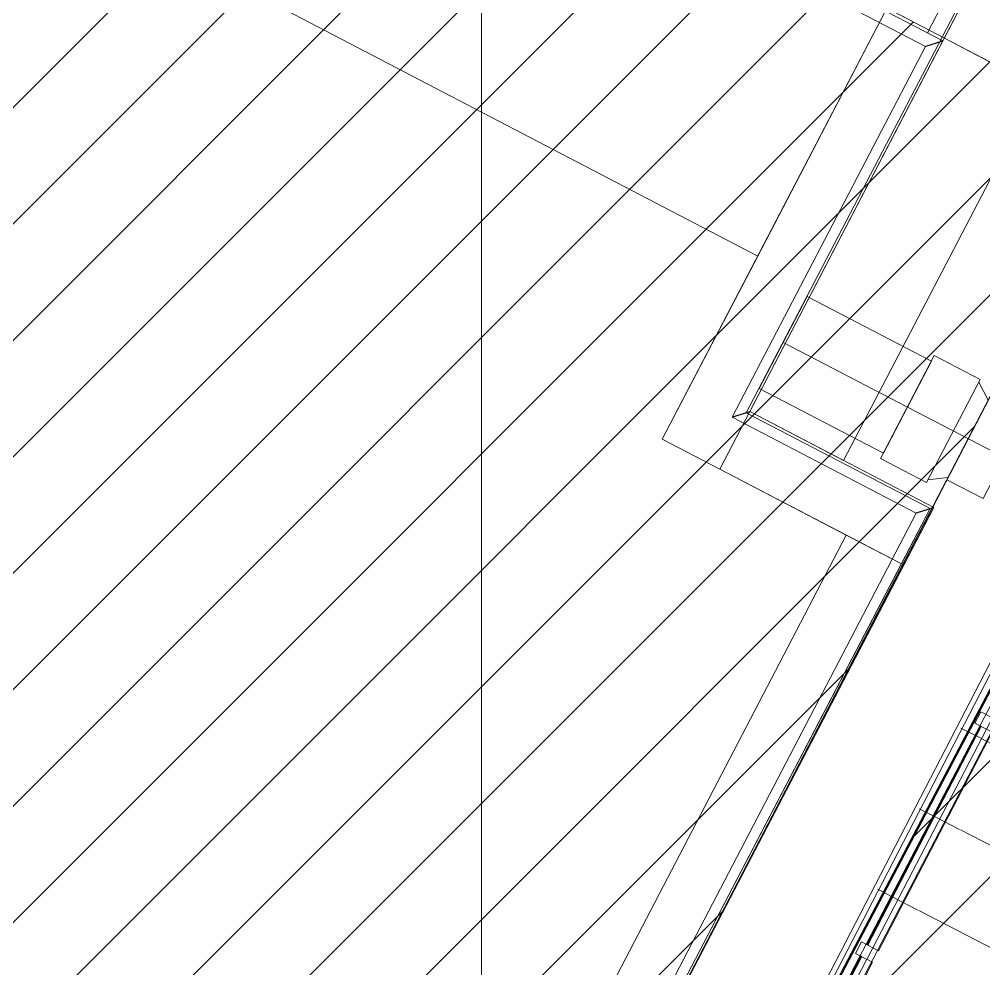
# Model space of a CAD drawing. Header units: metres. Extents: x -207 to 292, y -187 to 169.
# Drawn here: x -52.04 to -48.32, y -119.146 to -115.484 of the extents above; entities that cross this region are included whole.
import ezdxf

# ---------------------------------------------------------------- set-up
doc = ezdxf.new("R2010")
doc.units = ezdxf.units.M
for name, color, linetype, lineweight in [('A-FLOR', 7, 'Continuous', 9), ('A-FLOR-HRAL', 7, 'Continuous', 9), ('A-GLAZ-CURT', 7, 'Continuous', 9), ('A-GLAZ-CWMG', 7, 'Continuous', 9), ('A-ROOF', 7, 'Continuous', 9), ('A-ROOF-PATT', 7, 'Continuous', 9), ('A-WALL', 7, 'Continuous', 9), ('ACHURADO', 7, 'Continuous', 9), ('C-BLDG-PADS', 7, 'Continuous', 9), ('C-TOPO', 7, 'Continuous', 9), ('edificios', 7, 'Continuous', 50), ('EQUIPOS PIS', 7, 'Continuous', 9), ('grilla', 7, 'Continuous', 9), ('M-EQPM', 7, 'Continuous', 9), ('P-PIPE', 7, 'Continuous', 9), ('P-PIPE-CNTR', 7, 'Continuous', 9)]:
    doc.layers.add(name, color=color, linetype=linetype, lineweight=lineweight)
doc.layers.add('PR10-ARQ-PL-001-Emplazamiento-C-1_dwg', color=7, linetype='Continuous', lineweight=9, true_color=0x767676)
pattern_1 = [(45, (0, 0), (-0.2245064, 0.2245064), [])]

# ---------------------------------------------------------------- blocks, each defined once
blk = doc.blocks.new('FP_39-PLANTA EMPLAZAMIENTO ACTUALIZADO')
at = {"layer": 'A-ROOF'}
blk.add_line((-43.4337, -108.5643), (-50.8201, -122.8465), dxfattribs=at)
at = {"layer": 'A-ROOF-PATT', "color": 254, "true_color": 0xcbe5d8}
for p, q in [((-48.3472, -118.2495), (-48.4088, -118.2177)), ((-48.2533, -118.2981), (-48.3472, -118.2495)), ((-48.508, -118.5604), (-48.5696, -118.5286)), ((-48.414, -118.609), (-48.508, -118.5604)), ((-48.6688, -118.8713), (-48.7304, -118.8395)), ((-48.5748, -118.9199), (-48.6688, -118.8713))]:
    blk.add_line(p, q, dxfattribs=at)
blk = doc.blocks.new('Railing - Railing-2167814-PLANTA EMPLAZAMIENTO ACTUALIZADO')
at = {"layer": 'A-FLOR-HRAL'}
for p, q in [((-48.4778, -115.5676), (-61.9662, -108.5365)), ((-48.4778, -115.5676), (-61.9662, -108.5365)), ((-61.945, -108.6039), (-48.5452, -115.5888)), ((-61.945, -108.6039), (-48.5452, -115.5888)), ((-49.223, -116.9973), (-48.4778, -115.5676)), ((-49.223, -116.9973), (-48.4778, -115.5676)), ((-48.5452, -115.5888), (-49.2905, -117.0185)), ((-48.5452, -115.5888), (-49.2905, -117.0185)), ((-49.2905, -117.0185), (-48.5809, -117.3884)), ((-49.2905, -117.0185), (-48.5809, -117.3884)), ((-48.5135, -117.3671), (-49.223, -116.9973)), ((-48.5135, -117.3671), (-49.223, -116.9973)), ((-48.5809, -117.3884), (-51.0973, -122.2159)), ((-48.5809, -117.3884), (-51.0973, -122.2159)), ((-51.053, -122.239), (-48.5135, -117.3671)), ((-51.053, -122.239), (-48.5135, -117.3671))]:
    blk.add_line(p, q, dxfattribs=at)
for points in [[(-48.4778, -115.5676), (-48.4778, -115.5676), (-48.4783, -115.5678), (-48.4803, -115.5684), (-48.4822, -115.569), (-48.4843, -115.5696), (-48.4861, -115.5702), (-48.4881, -115.5708), (-48.4909, -115.5717), (-48.494, -115.5727), (-48.4966, -115.5735), (-48.4986, -115.5741), (-48.5007, -115.5748), (-48.5028, -115.5754), (-48.5049, -115.5761), (-48.5071, -115.5768), (-48.5093, -115.5775), (-48.5115, -115.5782), (-48.5137, -115.5789), (-48.5159, -115.5796), (-48.5181, -115.5803), (-48.5202, -115.5809), (-48.5223, -115.5816), (-48.5244, -115.5823), (-48.5264, -115.5829), (-48.5284, -115.5835), (-48.5302, -115.5841), (-48.5326, -115.5848), (-48.5349, -115.5855), (-48.5369, -115.5862), (-48.5387, -115.5868), (-48.5408, -115.5874), (-48.5427, -115.588), (-48.5446, -115.5886), (-48.5452, -115.5888), (-48.5452, -115.5888)], [(-48.5452, -115.5888), (-48.5452, -115.5888), (-48.5446, -115.5886), (-48.5427, -115.588), (-48.5408, -115.5874), (-48.5387, -115.5868), (-48.5369, -115.5862), (-48.5349, -115.5855), (-48.5321, -115.5847), (-48.529, -115.5837), (-48.5264, -115.5829), (-48.5244, -115.5823), (-48.5223, -115.5816), (-48.5202, -115.5809), (-48.5181, -115.5803), (-48.5159, -115.5796), (-48.5137, -115.5789), (-48.5115, -115.5782), (-48.5093, -115.5775), (-48.5071, -115.5768), (-48.5049, -115.5761), (-48.5028, -115.5754), (-48.5007, -115.5748), (-48.4986, -115.5741), (-48.4966, -115.5735), (-48.4946, -115.5729), (-48.4928, -115.5723), (-48.4904, -115.5715), (-48.4881, -115.5708), (-48.4861, -115.5702), (-48.4843, -115.5696), (-48.4822, -115.569), (-48.4803, -115.5684), (-48.4783, -115.5678), (-48.4778, -115.5676), (-48.4778, -115.5676)], [(-48.4778, -115.5676), (-48.4778, -115.5676), (-48.4783, -115.5678), (-48.4803, -115.5684), (-48.4822, -115.569), (-48.4843, -115.5696), (-48.4861, -115.5702), (-48.4881, -115.5708), (-48.4909, -115.5717), (-48.494, -115.5727), (-48.4966, -115.5735), (-48.4986, -115.5741), (-48.5007, -115.5748), (-48.5028, -115.5754), (-48.5049, -115.5761), (-48.5071, -115.5768), (-48.5093, -115.5775), (-48.5115, -115.5782), (-48.5137, -115.5789), (-48.5159, -115.5796), (-48.5181, -115.5803), (-48.5202, -115.5809), (-48.5223, -115.5816), (-48.5244, -115.5823), (-48.5264, -115.5829), (-48.5284, -115.5835), (-48.5302, -115.5841), (-48.5326, -115.5848), (-48.5349, -115.5855), (-48.5369, -115.5862), (-48.5387, -115.5868), (-48.5408, -115.5874), (-48.5427, -115.588), (-48.5446, -115.5886), (-48.5452, -115.5888), (-48.5452, -115.5888)], [(-48.5452, -115.5888), (-48.5452, -115.5888), (-48.5446, -115.5886), (-48.5427, -115.588), (-48.5408, -115.5874), (-48.5387, -115.5868), (-48.5369, -115.5862), (-48.5349, -115.5855), (-48.5321, -115.5847), (-48.529, -115.5837), (-48.5264, -115.5829), (-48.5244, -115.5823), (-48.5223, -115.5816), (-48.5202, -115.5809), (-48.5181, -115.5803), (-48.5159, -115.5796), (-48.5137, -115.5789), (-48.5115, -115.5782), (-48.5093, -115.5775), (-48.5071, -115.5768), (-48.5049, -115.5761), (-48.5028, -115.5754), (-48.5007, -115.5748), (-48.4986, -115.5741), (-48.4966, -115.5735), (-48.4946, -115.5729), (-48.4928, -115.5723), (-48.4904, -115.5715), (-48.4881, -115.5708), (-48.4861, -115.5702), (-48.4843, -115.5696), (-48.4822, -115.569), (-48.4803, -115.5684), (-48.4783, -115.5678), (-48.4778, -115.5676), (-48.4778, -115.5676)], [(-49.223, -116.9973), (-49.223, -116.9973), (-49.2236, -116.9974), (-49.2255, -116.998), (-49.2275, -116.9987), (-49.2295, -116.9993), (-49.2314, -116.9999), (-49.2334, -117.0005), (-49.2362, -117.0014), (-49.2392, -117.0024), (-49.2418, -117.0032), (-49.2438, -117.0038), (-49.2459, -117.0045), (-49.248, -117.0051), (-49.2502, -117.0058), (-49.2523, -117.0065), (-49.2545, -117.0072), (-49.2567, -117.0079), (-49.2589, -117.0086), (-49.2612, -117.0093), (-49.2633, -117.01), (-49.2655, -117.0106), (-49.2676, -117.0113), (-49.2697, -117.0119), (-49.2717, -117.0126), (-49.2736, -117.0132), (-49.2755, -117.0138), (-49.2779, -117.0145), (-49.2801, -117.0152), (-49.2821, -117.0159), (-49.284, -117.0164), (-49.286, -117.0171), (-49.288, -117.0177), (-49.2899, -117.0183), (-49.2905, -117.0185), (-49.2905, -117.0185)], [(-49.2905, -117.0185), (-49.2905, -117.0185), (-49.2899, -117.0183), (-49.288, -117.0177), (-49.286, -117.0171), (-49.284, -117.0164), (-49.2821, -117.0159), (-49.2801, -117.0152), (-49.2773, -117.0144), (-49.2743, -117.0134), (-49.2717, -117.0126), (-49.2697, -117.0119), (-49.2676, -117.0113), (-49.2655, -117.0106), (-49.2633, -117.01), (-49.2612, -117.0093), (-49.2589, -117.0086), (-49.2567, -117.0079), (-49.2545, -117.0072), (-49.2523, -117.0065), (-49.2502, -117.0058), (-49.248, -117.0051), (-49.2459, -117.0045), (-49.2438, -117.0038), (-49.2418, -117.0032), (-49.2399, -117.0026), (-49.238, -117.002), (-49.2356, -117.0012), (-49.2334, -117.0005), (-49.2314, -116.9999), (-49.2295, -116.9993), (-49.2275, -116.9987), (-49.2255, -116.998), (-49.2236, -116.9974), (-49.223, -116.9973), (-49.223, -116.9973)], [(-49.223, -116.9973), (-49.223, -116.9973), (-49.2236, -116.9974), (-49.2255, -116.998), (-49.2275, -116.9987), (-49.2295, -116.9993), (-49.2314, -116.9999), (-49.2334, -117.0005), (-49.2362, -117.0014), (-49.2392, -117.0024), (-49.2418, -117.0032), (-49.2438, -117.0038), (-49.2459, -117.0045), (-49.248, -117.0051), (-49.2502, -117.0058), (-49.2523, -117.0065), (-49.2545, -117.0072), (-49.2567, -117.0079), (-49.2589, -117.0086), (-49.2612, -117.0093), (-49.2633, -117.01), (-49.2655, -117.0106), (-49.2676, -117.0113), (-49.2697, -117.0119), (-49.2717, -117.0126), (-49.2736, -117.0132), (-49.2755, -117.0138), (-49.2779, -117.0145), (-49.2801, -117.0152), (-49.2821, -117.0159), (-49.284, -117.0164), (-49.286, -117.0171), (-49.288, -117.0177), (-49.2899, -117.0183), (-49.2905, -117.0185), (-49.2905, -117.0185)], [(-49.2905, -117.0185), (-49.2905, -117.0185), (-49.2899, -117.0183), (-49.288, -117.0177), (-49.286, -117.0171), (-49.284, -117.0164), (-49.2821, -117.0159), (-49.2801, -117.0152), (-49.2773, -117.0144), (-49.2743, -117.0134), (-49.2717, -117.0126), (-49.2697, -117.0119), (-49.2676, -117.0113), (-49.2655, -117.0106), (-49.2633, -117.01), (-49.2612, -117.0093), (-49.2589, -117.0086), (-49.2567, -117.0079), (-49.2545, -117.0072), (-49.2523, -117.0065), (-49.2502, -117.0058), (-49.248, -117.0051), (-49.2459, -117.0045), (-49.2438, -117.0038), (-49.2418, -117.0032), (-49.2399, -117.0026), (-49.238, -117.002), (-49.2356, -117.0012), (-49.2334, -117.0005), (-49.2314, -116.9999), (-49.2295, -116.9993), (-49.2275, -116.9987), (-49.2255, -116.998), (-49.2236, -116.9974), (-49.223, -116.9973), (-49.223, -116.9973)], [(-48.5135, -117.3671), (-48.5135, -117.3671), (-48.514, -117.3673), (-48.5159, -117.3679), (-48.5179, -117.3685), (-48.5199, -117.3692), (-48.5218, -117.3698), (-48.5238, -117.3704), (-48.5266, -117.3713), (-48.5297, -117.3722), (-48.5322, -117.3731), (-48.5343, -117.3737), (-48.5363, -117.3743), (-48.5384, -117.375), (-48.5406, -117.3757), (-48.5428, -117.3764), (-48.545, -117.3771), (-48.5472, -117.3777), (-48.5494, -117.3784), (-48.5516, -117.3791), (-48.5538, -117.3798), (-48.5559, -117.3805), (-48.558, -117.3812), (-48.5601, -117.3818), (-48.5621, -117.3824), (-48.5641, -117.3831), (-48.5659, -117.3837), (-48.5683, -117.3844), (-48.5705, -117.3851), (-48.5725, -117.3857), (-48.5744, -117.3863), (-48.5765, -117.387), (-48.5784, -117.3876), (-48.5803, -117.3882), (-48.5809, -117.3884), (-48.5809, -117.3884)], [(-48.5809, -117.3884), (-48.5809, -117.3884), (-48.5803, -117.3882), (-48.5784, -117.3876), (-48.5765, -117.387), (-48.5744, -117.3863), (-48.5725, -117.3857), (-48.5705, -117.3851), (-48.5678, -117.3842), (-48.5647, -117.3833), (-48.5621, -117.3824), (-48.5601, -117.3818), (-48.558, -117.3812), (-48.5559, -117.3805), (-48.5538, -117.3798), (-48.5516, -117.3791), (-48.5494, -117.3784), (-48.5472, -117.3777), (-48.545, -117.3771), (-48.5428, -117.3764), (-48.5406, -117.3757), (-48.5384, -117.375), (-48.5363, -117.3743), (-48.5343, -117.3737), (-48.5322, -117.3731), (-48.5303, -117.3724), (-48.5284, -117.3718), (-48.526, -117.3711), (-48.5238, -117.3704), (-48.5218, -117.3698), (-48.5199, -117.3692), (-48.5179, -117.3685), (-48.5159, -117.3679), (-48.514, -117.3673), (-48.5135, -117.3671), (-48.5135, -117.3671)], [(-48.5135, -117.3671), (-48.5135, -117.3671), (-48.514, -117.3673), (-48.5159, -117.3679), (-48.5179, -117.3685), (-48.5199, -117.3692), (-48.5218, -117.3698), (-48.5238, -117.3704), (-48.5266, -117.3713), (-48.5297, -117.3722), (-48.5322, -117.3731), (-48.5343, -117.3737), (-48.5363, -117.3743), (-48.5384, -117.375), (-48.5406, -117.3757), (-48.5428, -117.3764), (-48.545, -117.3771), (-48.5472, -117.3777), (-48.5494, -117.3784), (-48.5516, -117.3791), (-48.5538, -117.3798), (-48.5559, -117.3805), (-48.558, -117.3812), (-48.5601, -117.3818), (-48.5621, -117.3824), (-48.5641, -117.3831), (-48.5659, -117.3837), (-48.5683, -117.3844), (-48.5705, -117.3851), (-48.5725, -117.3857), (-48.5744, -117.3863), (-48.5765, -117.387), (-48.5784, -117.3876), (-48.5803, -117.3882), (-48.5809, -117.3884), (-48.5809, -117.3884)], [(-48.5809, -117.3884), (-48.5809, -117.3884), (-48.5803, -117.3882), (-48.5784, -117.3876), (-48.5765, -117.387), (-48.5744, -117.3863), (-48.5725, -117.3857), (-48.5705, -117.3851), (-48.5678, -117.3842), (-48.5647, -117.3833), (-48.5621, -117.3824), (-48.5601, -117.3818), (-48.558, -117.3812), (-48.5559, -117.3805), (-48.5538, -117.3798), (-48.5516, -117.3791), (-48.5494, -117.3784), (-48.5472, -117.3777), (-48.545, -117.3771), (-48.5428, -117.3764), (-48.5406, -117.3757), (-48.5384, -117.375), (-48.5363, -117.3743), (-48.5343, -117.3737), (-48.5322, -117.3731), (-48.5303, -117.3724), (-48.5284, -117.3718), (-48.526, -117.3711), (-48.5238, -117.3704), (-48.5218, -117.3698), (-48.5199, -117.3692), (-48.5179, -117.3685), (-48.5159, -117.3679), (-48.514, -117.3673), (-48.5135, -117.3671), (-48.5135, -117.3671)]]:
    blk.add_open_spline(points, degree=3, knots=[0, 0, 0, 0, 0.083333, 0.125, 0.166667, 0.208333, 0.229167, 0.25, 0.291667, 0.333333, 0.354167, 0.375, 0.395833, 0.416667, 0.4375, 0.458333, 0.479167, 0.5, 0.520833, 0.541667, 0.5625, 0.583333, 0.604167, 0.625, 0.645833, 0.666667, 0.6875, 0.708333, 0.75, 0.770833, 0.791667, 0.833333, 0.875, 0.916667, 1, 1, 1, 1], dxfattribs=at)
blk = doc.blocks.new('Railing - Railing-2168040-PLANTA EMPLAZAMIENTO ACTUALIZADO')
at = {"layer": 'A-FLOR-HRAL'}
for p, q in [((-47.7723, -117.1287), (-50.7316, -122.8057)), ((-47.7723, -117.1287), (-50.7316, -122.8057)), ((-50.7104, -122.8732), (-47.7049, -117.1075)), ((-50.7104, -122.8732), (-47.7049, -117.1075))]:
    blk.add_line(p, q, dxfattribs=at)
blk = doc.blocks.new('Circular Mullion - 5mm-2218549-PLANTA EMPLAZAMIENTO ACTUALIZADO')
at = {"layer": 'A-GLAZ-CWMG'}
for p, q in [((-40.8151, -115.6543), (-41.2606, -116.4934)), ((-41.2584, -116.4946), (-40.8129, -115.6555)), ((-40.8129, -115.6555), (-41.2584, -116.4946)), ((-41.2562, -116.4958), (-40.8107, -115.6567)), ((-40.8129, -115.6555), (-40.8151, -115.6543)), ((-40.8107, -115.6567), (-40.8129, -115.6555)), ((-41.2606, -116.4934), (-41.2584, -116.4946)), ((-41.2584, -116.4946), (-41.2562, -116.4958))]:
    blk.add_line(p, q, dxfattribs=at)
blk = doc.blocks.new('Rectangular Mullion - 50 x 50 mm-2216179-PLANTA EMPLAZAMIENTO ACTUALIZADO')
at = {"layer": 'A-GLAZ-CWMG'}
for p, q in [((0.025, 0.025), (-0.025, 0.025)), ((-0.025, 0.025), (-0.025, -0.025)), ((0.025, -0.025), (0.025, 0.025)), ((-0.025, -0.025), (0.025, -0.025))]:
    blk.add_line(p, q, dxfattribs=at)
blk = doc.blocks.new('Rectangular Mullion - 50 x 50 mm-2220739-PLANTA EMPLAZAMIENTO ACTUALIZADO')
at = {"layer": 'A-GLAZ-CWMG'}
for p, q in [((-0.025, -0.025), (-0.025, 0.025)), ((-0.025, 0.025), (0.025, 0.025)), ((0.025, 0.025), (0.025, -0.025)), ((0.025, -0.025), (-0.025, -0.025))]:
    blk.add_line(p, q, dxfattribs=at)
blk = doc.blocks.new('Rectangular Mullion - 50 x 50 mm-2220740-PLANTA EMPLAZAMIENTO ACTUALIZADO')
at = {"layer": 'A-GLAZ-CWMG'}
for p, q in [((-0.025, -0.025), (-0.025, 0.025)), ((-0.025, 0.025), (0.025, 0.025)), ((0.025, 0.025), (0.025, -0.025)), ((0.025, -0.025), (-0.025, -0.025))]:
    blk.add_line(p, q, dxfattribs=at)
blk = doc.blocks.new('System Panel - Glazed-2220787-PLANTA EMPLAZAMIENTO ACTUALIZADO')
at = {"layer": 'A-GLAZ-CURT'}
for p, q in [((-0.475, 0.0495), (0.475, 0.0495)), ((0.475, 0.0495), (-0.475, 0.0495)), ((-0.475, 0.0245), (-0.475, 0.0495)), ((-0.475, 0.0495), (-0.475, 0.0245)), ((0.475, 0.0495), (0.475, 0.0245)), ((0.475, 0.0495), (0.475, 0.0245)), ((-0.475, 0.0245), (0.475, 0.0245)), ((0.475, 0.0245), (-0.475, 0.0245))]:
    blk.add_line(p, q, dxfattribs=at)
blk = doc.blocks.new('System Panel - Glazed-2220788-PLANTA EMPLAZAMIENTO ACTUALIZADO')
at = {"layer": 'A-GLAZ-CURT'}
for p, q in [((-0.475, 0.0495), (0.475, 0.0495)), ((0.475, 0.0495), (-0.475, 0.0495)), ((-0.475, 0.0245), (-0.475, 0.0495)), ((-0.475, 0.0495), (-0.475, 0.0245)), ((0.475, 0.0495), (0.475, 0.0245)), ((0.475, 0.0495), (0.475, 0.0245)), ((-0.475, 0.0245), (0.475, 0.0245)), ((0.475, 0.0245), (-0.475, 0.0245))]:
    blk.add_line(p, q, dxfattribs=at)
blk = doc.blocks.new('M-Estanque - M-Estanque-2293222-PLANTA EMPLAZAMIENTO ACTUALIZADO')
at = {"layer": 'M-EQPM'}
for p, q in [((0, 2.1331), (0, 0)), ((1.1417, 2.1331), (0, 2.1331)), ((0, 2.1331), (1.1417, 2.1331)), ((0, 0), (0, 2.1331)), ((1.1417, 0), (1.1417, 2.1331)), ((1.1417, 2.1331), (1.1417, 0)), ((0, 0), (1.1417, 0)), ((1.1417, 0), (0, 0))]:
    blk.add_line(p, q, dxfattribs=at)
for start, end in [(360, 180), (0, 180), (180, 360), (180, 360)]:
    blk.add_arc((0.6319, -0.2642), 0.2802, start, end, dxfattribs=at)
blk = doc.blocks.new('YADRAN_LASQUEMAS_ARQ_MO_003_ESTANQUE CABECERA_rvt-1-PLANTA EMPLAZAMIENTO ACTUALIZADO')
at = {"layer": 'A-ROOF-PATT', "true_color": 0x008040}
h = blk.add_hatch(dxfattribs=at)
h.set_pattern_fill('FP_27', color=116, style=0, pattern_type=2)
h.set_pattern_definition([(242.468, (-8.79, -8.998), (0.3103635, -0.1617854), [])])
h.paths.add_polyline_path([(-48.4778, -115.5676), (-48.285, -115.1977), (-61.7734, -108.1666), (-61.9662, -108.5365), (-53.2823, -113.0631)])
h = blk.add_hatch(dxfattribs=at)
h.set_pattern_fill('FP_31', color=116, style=0, pattern_type=2)
h.set_pattern_definition([(152.653, (-52.507, -103.883), (-0.1607824, -0.310884), [])])
h.paths.add_polyline_path([(-48.3135, -124.1428), (-40.9271, -109.8606), (-43.2607, -108.6538), (-50.6471, -122.9359)])
at = {"layer": 'A-FLOR'}
for p, q in [((-51.051, -122.24), (-43.8356, -108.3564)), ((-43.8356, -108.3564), (-51.051, -122.24)), ((-62.2372, -109.5972), (-49.1922, -116.3972)), ((-49.1922, -116.3972), (-62.2372, -109.5972)), ((-47.7255, -115.0072), (-48.8612, -117.1859)), ((-48.8612, -117.1859), (-47.7255, -115.0072)), ((-49.223, -116.9973), (-48.3634, -115.3482)), ((-48.3634, -115.3482), (-49.223, -116.9973)), ((-48.3769, -115.3524), (-49.2365, -117.0015)), ((-49.2365, -117.0015), (-48.3769, -115.3524)), ((-49.2365, -117.0015), (-48.5269, -117.3714)), ((-48.5269, -117.3714), (-49.2365, -117.0015)), ((-48.8612, -117.1859), (-49.223, -116.9973)), ((-49.223, -116.9973), (-48.8612, -117.1859)), ((-48.5269, -117.3714), (-51.0572, -122.2255)), ((-48.6379, -117.5842), (-48.5269, -117.3714))]:
    blk.add_line(p, q, dxfattribs=at)
at = {"layer": 'A-ROOF'}
for p, q in [((-61.9662, -108.5365), (-48.4778, -115.5676)), ((-48.4778, -115.5676), (-61.9662, -108.5365)), ((-43.4337, -108.5643), (-50.8201, -122.8465)), ((-43.4159, -108.5735), (-50.8023, -122.8557)), ((-48.4778, -115.5676), (-48.285, -115.1977)), ((-48.285, -115.1977), (-48.4778, -115.5676))]:
    blk.add_line(p, q, dxfattribs=at)
at = {"layer": 'A-WALL'}
for p, q in [((-48.3634, -115.3482), (-48.479, -115.5699)), ((-48.479, -115.5699), (-48.3634, -115.3482)), ((-48.7006, -115.4543), (-49.5603, -117.1034)), ((-49.1922, -116.3972), (-48.7006, -115.4543)), ((-49.3386, -117.219), (-48.479, -115.5699)), ((-48.479, -115.5699), (-49.223, -116.9973)), ((-49.5603, -117.1034), (-49.1922, -116.3972)), ((-49.3386, -117.219), (-49.223, -116.9973)), ((-48.5135, -117.3671), (-49.223, -116.9973)), ((-49.223, -116.9973), (-48.5135, -117.3671)), ((-49.3386, -117.219), (-49.5603, -117.1034)), ((-49.3386, -117.219), (-49.5603, -117.1034)), ((-49.3386, -117.219), (-48.6379, -117.5842)), ((-48.8507, -117.4733), (-49.3386, -117.219)), ((-48.5135, -117.3671), (-48.629, -117.5888)), ((-48.629, -117.5888), (-48.5135, -117.3671)), ((-51.1591, -121.9017), (-48.8507, -117.4733)), ((-48.8507, -117.4733), (-51.1591, -121.9017)), ((-48.6379, -117.5842), (-48.8507, -117.4733)), ((-51.0572, -122.2255), (-48.6379, -117.5842)), ((-51.053, -122.239), (-48.629, -117.5888)), ((-48.629, -117.5888), (-51.053, -122.239))]:
    blk.add_line(p, q, dxfattribs=at)
at = {"layer": 'P-PIPE'}
for p, q in [((-49.001, -116.5528), (-49.0934, -116.7302)), ((-49.001, -116.5528), (-49.0934, -116.7302)), ((-48.5221, -116.8024), (-49.001, -116.5528)), ((-49.0934, -116.7302), (-49.1859, -116.9075)), ((-49.0934, -116.7302), (-49.1859, -116.9075)), ((-48.511, -116.7811), (-48.7181, -117.1784)), ((-48.511, -116.7811), (-48.7181, -117.1784)), ((-48.3337, -116.8736), (-48.511, -116.7811)), ((-48.6146, -116.9798), (-48.5221, -116.8024)), ((-48.6146, -116.9798), (-48.5221, -116.8024)), ((-48.5408, -117.2709), (-48.3337, -116.8736)), ((-48.5408, -117.2709), (-48.3337, -116.8736)), ((-49.1859, -116.9075), (-48.707, -117.1571)), ((-48.3027, -116.9525), (-48.339, -116.8837)), ((-48.2982, -116.9438), (-48.3805, -117.1018)), ((-48.707, -117.1571), (-48.6146, -116.9798)), ((-48.707, -117.1571), (-48.6146, -116.9798)), ((-48.3805, -117.1018), (-48.4628, -117.2597)), ((-48.7181, -117.1784), (-48.5408, -117.2709)), ((-48.3232, -117.3325), (-48.2408, -117.1746)), ((-48.5355, -117.2607), (-48.4583, -117.2511)), ((-48.4628, -117.2597), (-48.3232, -117.3325))]:
    blk.add_line(p, q, dxfattribs=at)
at = {"layer": 'P-PIPE-CNTR'}
for q in [(-49.0934, -116.7302), (-49.0934, -116.7302), (-48.2408, -117.1746)]:
    blk.add_line((-48.6146, -116.9798), q, dxfattribs=at)
at = {"layer": 'A-FLOR-HRAL', "lineweight": 9}
for name in ['Railing - Railing-2167814-PLANTA EMPLAZAMIENTO ACTUALIZADO', 'Railing - Railing-2168040-PLANTA EMPLAZAMIENTO ACTUALIZADO']:
    blk.add_blockref(name, (0, 0), dxfattribs=at)
at = {"layer": 'A-GLAZ-CURT', "lineweight": 9, "rotation": 242.5386953833956}
for name, p in [('System Panel - Glazed-2220787-PLANTA EMPLAZAMIENTO ACTUALIZADO', (-48.5511, -118.6322)), ('System Panel - Glazed-2220788-PLANTA EMPLAZAMIENTO ACTUALIZADO', (-49.0122, -119.5195))]:
    blk.add_blockref(name, p, dxfattribs=at)
at = {"layer": 'A-GLAZ-CWMG', "lineweight": 9, "extrusion": (0, 0, -1), "rotation": 297.4613046166044}
for name, p in [('Rectangular Mullion - 50 x 50 mm-2216179-PLANTA EMPLAZAMIENTO ACTUALIZADO', (48.3205, -118.1885)), ('Rectangular Mullion - 50 x 50 mm-2220739-PLANTA EMPLAZAMIENTO ACTUALIZADO', (48.3205, -118.1885)), ('Rectangular Mullion - 50 x 50 mm-2216179-PLANTA EMPLAZAMIENTO ACTUALIZADO', (48.7816, -119.0759)), ('Rectangular Mullion - 50 x 50 mm-2220740-PLANTA EMPLAZAMIENTO ACTUALIZADO', (48.7816, -119.0759))]:
    blk.add_blockref(name, p, dxfattribs=at)
at = {"layer": 'A-GLAZ-CWMG', "lineweight": 9, "rotation": 0.5032135747500938}
for p in [(-8.5364, -2.2012), (-8.5364, -2.2012), (-8.5364, -2.2012), (-8.5364, -2.2012), (-8.5364, -2.2012), (-8.5364, -2.2012), (-8.5364, -2.2012), (-8.5364, -2.2012), (-8.9976, -3.0885), (-8.9976, -3.0885), (-8.9976, -3.0885), (-8.9976, -3.0885), (-8.9976, -3.0885), (-8.9976, -3.0885), (-8.9976, -3.0885), (-8.9976, -3.0885)]:
    blk.add_blockref('Circular Mullion - 5mm-2218549-PLANTA EMPLAZAMIENTO ACTUALIZADO', p, dxfattribs=at)
at = {"layer": 'A-ROOF'}
blk.add_blockref('FP_39-PLANTA EMPLAZAMIENTO ACTUALIZADO', (0, 0), dxfattribs=at)
at = {"layer": 'M-EQPM', "lineweight": 9, "rotation": 332.4683519935973}
blk.add_blockref('M-Estanque - M-Estanque-2293222-PLANTA EMPLAZAMIENTO ACTUALIZADO', (-48.203, -118.9999), dxfattribs=at)
blk = doc.blocks.new('PR10-ARQ-PL-001-Emplazamiento-C-1_dwg-674643-PLANTA EMPLAZAMIENTO ACTUALIZADO')
at = {"lineweight": 9, "true_color": 0x0000ff}
h = blk.add_hatch(dxfattribs=at)
h.set_pattern_fill('FP_4', color=5, style=0, pattern_type=2)
h.set_pattern_definition(pattern_1)
h.paths.add_polyline_path([(-53.8168, -136.9334), (-51.1945, -131.9029), (-52.521, -131.2354), (-51.2911, -128.657), (-53.7658, -127.4636), (-47.7694, -115.9256), (-49.3712, -115.0845), (-48.2318, -112.8217), (-60.8341, -106.2047), (-61.9735, -108.4675), (-63.2229, -107.8115), (-67.3105, -115.9296), (-67.198, -115.9878), (-71.3128, -123.8816), (-68.5743, -125.3091), (-70.1859, -128.4007), (-58.3025, -134.5952)])
h = blk.add_hatch(dxfattribs=at)
h.set_pattern_fill('FP_4', color=5, style=0, pattern_type=2)
h.set_pattern_definition(pattern_1)
h.paths.add_polyline_path([(-45.5658, -124.6849), (-38.4088, -111.0542), (-43.3023, -108.5606), (-50.4544, -122.1938), (-45.6107, -124.662)])
at = {"layer": 'ACHURADO'}
h = blk.add_hatch(dxfattribs=at)
h.set_pattern_fill('FP_1', color=256, style=0, pattern_type=2)
h.set_pattern_definition([(90, (-655750.258, -5498481.082), (-3.592, 3.592), [0.9525, -6.232]), (45, (-655750.258, -5498481.082), (-3.5921024484, 3.5921024484), [0.9525, -4.127]), (135, (-655750.258, -5498481.082), (-3.5921024484, -3.5921024484), [0.9525, -4.127])])
h.paths.add_polyline_path([(-70.6442, -134.5395), (-73.7436, -131.908), (-75.3027, -123.0097), (-71.0234, -122.2599), (-67.2268, -118.2866), (-66.2712, -116.4669), (-67.3105, -115.9296), (-63.2229, -107.8115), (-61.9735, -108.4675), (-60.8341, -106.2047), (-48.2318, -112.8217), (-49.3712, -115.0845), (-47.2991, -116.1725), (-43.3023, -108.5606), (-42.7594, -106.0136), (-42.1754, -104.9008), (-45.8261, -103.256), (-40.8843, -91.6464), (-90.1519, -72.1131), (-89.8759, -71.4629), (-40.008, -91.2874), (-44.9502, -102.9276), (-41.8699, -104.3188), (-39.0777, -98.9988), (-32.3905, -95.9355), (-32.3969, -95.644), (-32.416, -95.353), (-32.4478, -95.0631), (-32.4923, -94.7749), (-32.5493, -94.4889), (-32.6188, -94.2057), (-32.7006, -93.9258), (-32.7945, -93.6497), (-32.9004, -93.378), (-33.0181, -93.1112), (-33.1473, -92.8497), (-33.2879, -92.5942), (-33.4395, -92.3451), (-33.6018, -92.1028), (-33.7746, -91.8679), (-33.9574, -91.6407), (-34.1501, -91.4218), (-34.3521, -91.2115), (-34.5631, -91.0102), (-34.7827, -90.8183), (-35.0105, -90.6362), (-35.246, -90.4643), (-59.1192, -80.1137), (-68.8001, -76.3127), (-68.9406, -76.6765), (-68.7875, -76.7356), (-68.9568, -77.1741), (-69.3253, -77.0318), (-69.1559, -76.5933), (-68.9571, -76.251), (-90.056, -67.967), (-91.0316, -70.4234), (-94.0857, -119.1647), (-83.1667, -127.7404)])
at = {"lineweight": 9, "flags": 128}
for points in [[(-48.4721, -115.5567), (-49.3712, -115.0845), (-49.1905, -114.7257)], [(-53.7637, -127.4596), (-47.7694, -115.9256), (-48.4721, -115.5567)]]:
    blk.add_lwpolyline(points, dxfattribs=at)
at = {"layer": 'C-BLDG-PADS', "flags": 128}
blk.add_lwpolyline([(-43.4337, -108.5643), (-43.8356, -108.3564), (-53.7637, -127.4596)], dxfattribs=at)
at = {"layer": 'C-TOPO', "flags": 128}
for points in [[(-66.3655, -114.3906), (-64.0344, -115.5429), (-57.0236, -119.0087), (-50.9358, -122.0182), (-49.3153, -118.9001), (-48.7128, -117.7408), (-46.9635, -114.3749)], [(-43.4337, -108.5643), (-43.8356, -108.3564), (-45.268, -111.1126), (-45.4795, -111.5195), (-46.7671, -113.997), (-46.9635, -114.3749), (-48.7128, -117.7408), (-49.3153, -118.9001), (-50.9358, -122.0182), (-51.2505, -122.6239), (-51.9307, -123.9327), (-51.2505, -122.6239), (-51.9307, -123.9327), (-51.2505, -122.6239), (-43.8356, -108.3564), (-43.4337, -108.5643)], [(-50.8201, -122.8465), (-51.2505, -122.6239), (-50.9358, -122.0182), (-51.2505, -122.6239), (-50.9358, -122.0182), (-49.3153, -118.9001), (-48.7128, -117.7408), (-46.9635, -114.3749), (-46.7671, -113.997), (-45.4795, -111.5195), (-45.268, -111.1126), (-43.8356, -108.3564), (-43.4337, -108.5643)]]:
    blk.add_lwpolyline(points, dxfattribs=at)
blk.add_lwpolyline([(-43.4337, -108.5643), (-43.8356, -108.3564), (-45.268, -111.1126), (-45.4795, -111.5195), (-46.7671, -113.997), (-46.9635, -114.3749), (-48.7128, -117.7408), (-49.3153, -118.9001), (-50.9358, -122.0182), (-49.3153, -118.9001), (-48.7128, -117.7408), (-46.9635, -114.3749), (-46.7671, -113.997), (-45.4795, -111.5195), (-45.268, -111.1126), (-43.8356, -108.3564)], close=True, dxfattribs=at)
at = {"layer": 'edificios'}
blk.add_line((-43.3319, -108.6169), (-50.4594, -122.1912), dxfattribs=at)
at = {"layer": 'EQUIPOS PIS'}
for p, q in [((-61.9395, -108.4853), (-48.4721, -115.5567)), ((-48.4721, -115.5567), (-47.3536, -116.1439))]:
    blk.add_line(p, q, dxfattribs=at)
at = {"layer": 'grilla'}
blk.add_line((-50.258, -114.6396), (-50.258, -121.7607), dxfattribs=at)

msp = doc.modelspace()

# ---------------------------------------------------------------- linework, layer by layer
at = {"layer": 'C-BLDG-PADS'}
msp.add_line((-53.7696, -127.4709), (-43.8356, -108.3564), dxfattribs=at)
at = {"layer": 'C-TOPO'}
for p, q in [((-43.8356, -108.3564), (-51.2505, -122.6239)), ((-48.7128, -117.7408), (-46.9635, -114.3749)), ((-48.7128, -117.7408), (-46.9635, -114.3749)), ((-48.7128, -117.7408), (-46.9635, -114.3749)), ((-46.9635, -114.3749), (-48.7128, -117.7408)), ((-46.9635, -114.3749), (-48.7128, -117.7408)), ((-49.3153, -118.9001), (-48.7128, -117.7408)), ((-49.3153, -118.9001), (-48.7128, -117.7408)), ((-49.3153, -118.9001), (-48.7128, -117.7408)), ((-48.7128, -117.7408), (-49.3153, -118.9001)), ((-48.7128, -117.7408), (-49.3153, -118.9001)), ((-50.9358, -122.0182), (-49.3153, -118.9001)), ((-50.9358, -122.0182), (-49.3153, -118.9001)), ((-50.9358, -122.0182), (-49.3153, -118.9001)), ((-49.3153, -118.9001), (-50.9358, -122.0182)), ((-49.3153, -118.9001), (-50.9358, -122.0182))]:
    msp.add_line(p, q, dxfattribs=at)

# ---------------------------------------------------------------- block references
at = {"lineweight": 5}
msp.add_blockref('YADRAN_LASQUEMAS_ARQ_MO_003_ESTANQUE CABECERA_rvt-1-PLANTA EMPLAZAMIENTO ACTUALIZADO', (0, 0), dxfattribs=at)
at = {"layer": 'PR10-ARQ-PL-001-Emplazamiento-C-1_dwg', "color": 7}
msp.add_blockref('PR10-ARQ-PL-001-Emplazamiento-C-1_dwg-674643-PLANTA EMPLAZAMIENTO ACTUALIZADO', (0, 0), dxfattribs=at)

doc.saveas('drawing.dxf')
